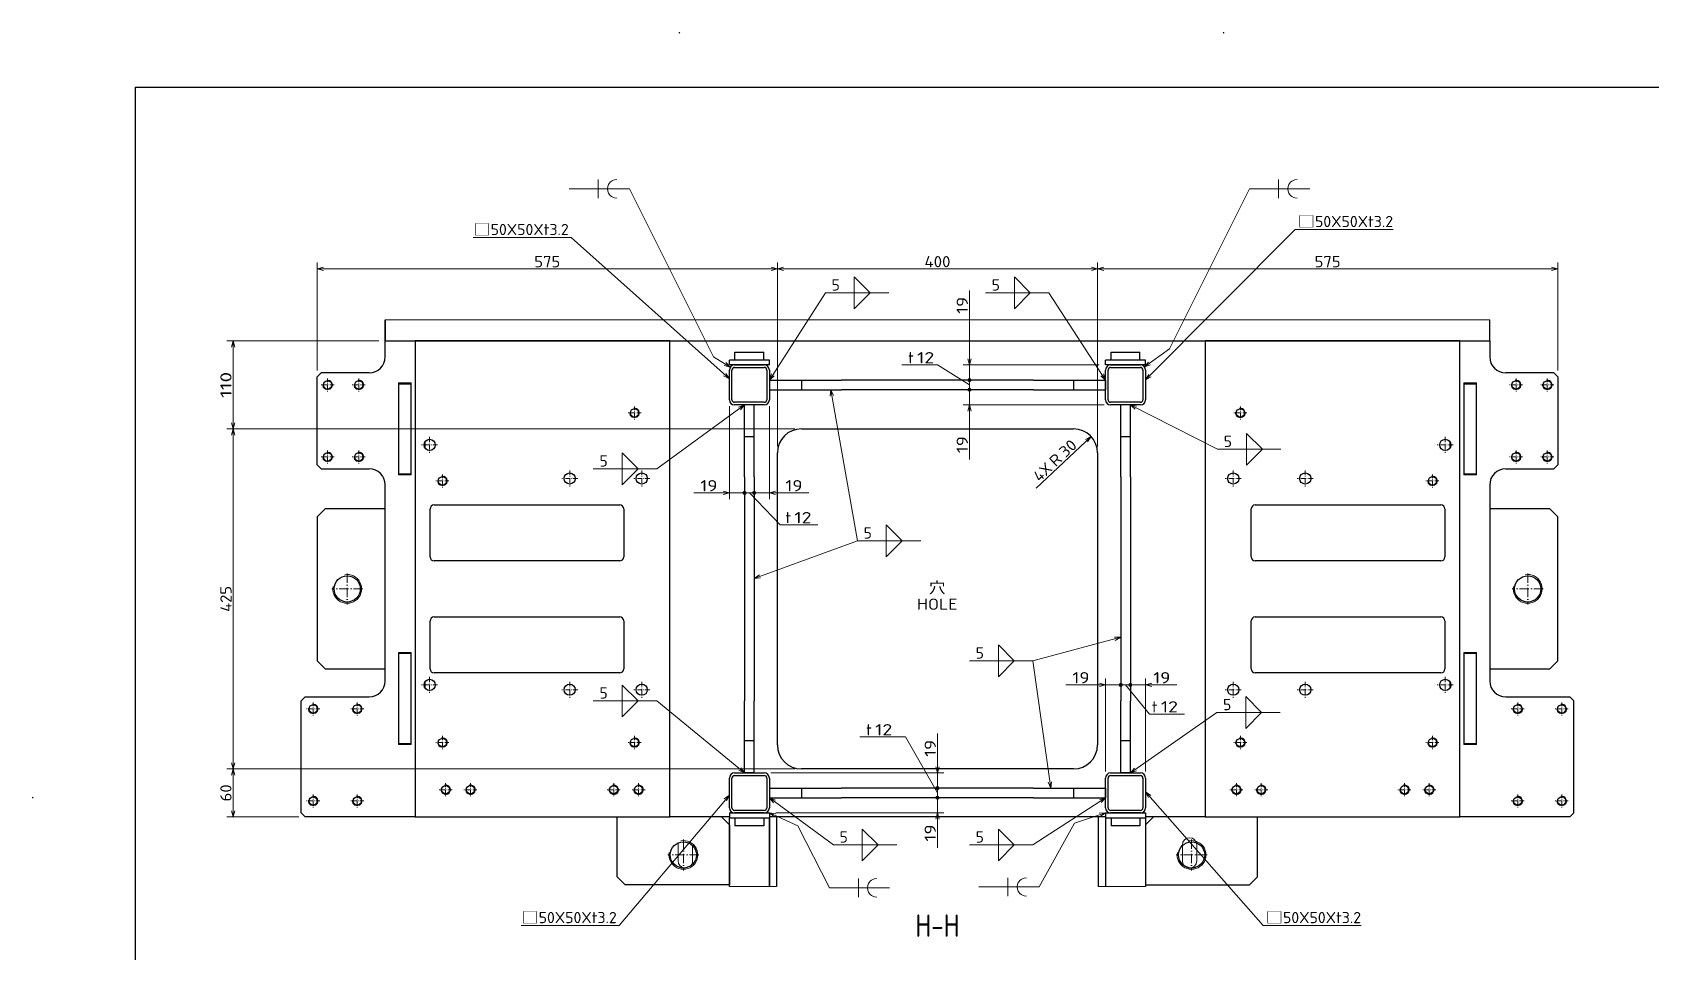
# Model space of a CAD drawing. Extents: x 0 to 1248, y -10 to 833.
# Drawn here: x 8 to 514, y 545 to 833 of the extents above; entities that cross this region are included whole.
import ezdxf
from ezdxf.enums import TextEntityAlignment as Align

# ---------------------------------------------------------------- set-up
doc = ezdxf.new("R2010")
doc.units = 0
doc.linetypes.add('DASHDOT', pattern=[18.5, 12, -3, 0.5, -3])
doc.layers.get('0').update_dxf_attribs({"lineweight": 13})
doc.styles.get("Standard").update_dxf_attribs({"font": 'isocp.shx'})
doc.dimstyles.get("Standard").update_dxf_attribs({"dimtxt": 2.5, "dimasz": 2.5, "dimexe": 1.25, "dimexo": 0.625, "dimtad": 1, "dimcen": 2.5, "dimadec": 0, "dimazin": 0, "dimtfac": 1, "dimtmove": 0, "dimatfit": 0, "dimfxl": 1, "dimarcsym": 0})

# ---------------------------------------------------------------- blocks, each defined once
blk = doc.blocks.new('*D248')
at = {"color": 7, "lineweight": 13}
blk.add_line((338.569218, 706.84314), (321.391071, 690.68531), dxfattribs=at)
blk.add_lwpolyline([(337.516697, 705.14249), (338.569218, 706.84314), (336.807384, 705.896595)], dxfattribs=at)
for s, rotation, width, p, p2 in [('30', 43.246862, 0.868248, (330.603168, 700.036674), (334.503208, 703.705063)), ('4X', 43.246912, 0.953547, (322.505314, 692.419796), (326.788502, 696.448582)), ('R', 43.246918, 1.078997, (327.516914, 697.133728), (329.874763, 699.351532))]:
    blk.add_text(s, height=3.5, rotation=rotation, dxfattribs=dict(at, width=width)).set_placement(p, p2, align=Align.FIT)
blk = doc.blocks.new('*D249')
at = {"color": 7, "lineweight": 13}
for p, q in [((290.606155, 578.27747), (290.606155, 593.454563)), ((240.106155, 589.204563), (292.606155, 589.204563))]:
    blk.add_line(p, q, dxfattribs=at)
at = {"color": 7, "lineweight": 13, "const_width": 0.5}
for points in [[(290.856155, 593.954563, 1), (290.356155, 593.954563)], [(290.356155, 593.954563, 1), (290.856155, 593.954563)]]:
    blk.add_lwpolyline(points, format="xyb", dxfattribs=at)
at = {"color": 7, "lineweight": 13}
blk.add_lwpolyline([(291.123793, 587.272709), (290.606155, 589.204563), (290.088517, 587.272709)], dxfattribs=at)
blk.add_circle((290.606155, 593.954563), 0.5, dxfattribs=at)
at = {"color": 7, "lineweight": 13, "width": 0.892365}
blk.add_text('19', height=3.5, rotation=90.000003, dxfattribs=at).set_placement((290.106156, 580.27747), (290.106155, 585.631657), align=Align.FIT)
blk = doc.blocks.new('*D250')
at = {"color": 7, "lineweight": 13}
for p, q in [((280.606155, 612.954563), (266.314304, 612.954563)), ((290.606155, 595.454563), (280.606155, 612.954563)), ((290.606155, 594.454563), (290.606155, 596.454563))]:
    blk.add_line(p, q, dxfattribs=at)
at = {"color": 7, "lineweight": 13, "const_width": 0.5}
for points in [[(290.856155, 596.954563, 1), (290.356155, 596.954563)], [(290.356155, 596.954563, 1), (290.856155, 596.954563)], [(290.856155, 593.954563, 1), (290.356155, 593.954563)], [(290.356155, 593.954563, 1), (290.856155, 593.954563)]]:
    blk.add_lwpolyline(points, format="xyb", dxfattribs=at)
at = {"color": 7, "lineweight": 13}
for centre in [(290.606155, 596.954563), (290.606155, 593.954563)]:
    blk.add_circle(centre, 0.5, dxfattribs=at)
for s, width, p, p2 in [('t', 1.092485, (268.314304, 613.454563), (270.135113, 613.454563)), ('12', 0.868247, (271.135113, 613.454563), (276.489304, 613.454563))]:
    blk.add_text(s, height=3.5, dxfattribs=dict(at, width=width)).set_placement(p, p2, align=Align.FIT)
blk = doc.blocks.new('*D251')
at = {"color": 7, "lineweight": 13}
for p, q in [((290.606155, 597.454563), (290.606155, 614.058754)), ((238.506157, 601.704563), (292.606155, 601.704563))]:
    blk.add_line(p, q, dxfattribs=at)
blk.add_lwpolyline([(290.088517, 603.636414), (290.606155, 601.704563), (291.123793, 603.636414)], dxfattribs=at)
at = {"color": 7, "lineweight": 13, "const_width": 0.5}
for points in [[(290.856155, 596.954563, 1), (290.356155, 596.954563)], [(290.356155, 596.954563, 1), (290.856155, 596.954563)]]:
    blk.add_lwpolyline(points, format="xyb", dxfattribs=at)
at = {"color": 7, "lineweight": 13}
blk.add_circle((290.606155, 596.954563), 0.5, dxfattribs=at)
at = {"color": 7, "lineweight": 13, "width": 0.892365}
blk.add_text('19', height=3.5, rotation=90.000003, dxfattribs=at).set_placement((290.106156, 606.704563), (290.106155, 612.05875), align=Align.FIT)
blk = doc.blocks.new('*D252')
at = {"color": 7, "lineweight": 13}
for p, q in [((351.356155, 629.204563), (365.372993, 629.204563)), ((355.606155, 602.104565), (355.606155, 631.204563))]:
    blk.add_line(p, q, dxfattribs=at)
at = {"color": 7, "lineweight": 13, "const_width": 0.5}
for points in [[(351.106155, 629.204563, 1), (350.606155, 629.204563)], [(350.606155, 629.204563, 1), (351.106155, 629.204563)]]:
    blk.add_lwpolyline(points, format="xyb", dxfattribs=at)
at = {"color": 7, "lineweight": 13}
blk.add_lwpolyline([(357.53801, 629.7222), (355.606155, 629.204563), (357.53801, 628.686926)], dxfattribs=at)
blk.add_circle((350.856155, 629.204563), 0.5, dxfattribs=at)
at = {"color": 7, "lineweight": 13, "width": 0.892365}
blk.add_text('19', height=3.5, dxfattribs=at).set_placement((358.018799, 629.704563), (363.372986, 629.704563), align=Align.FIT)
blk = doc.blocks.new('*D253')
at = {"color": 7, "lineweight": 13}
for p, q in [((348.356155, 629.204563), (350.356155, 629.204563)), ((349.356155, 629.204563), (356.881653, 620.093082)), ((356.881653, 620.093082), (367.735474, 620.093082))]:
    blk.add_line(p, q, dxfattribs=at)
at = {"color": 7, "lineweight": 13, "const_width": 0.5}
for points in [[(348.106155, 629.204563, 1), (347.606155, 629.204563)], [(347.606155, 629.204563, 1), (348.106155, 629.204563)], [(351.106155, 629.204563, 1), (350.606155, 629.204563)], [(350.606155, 629.204563, 1), (351.106155, 629.204563)]]:
    blk.add_lwpolyline(points, format="xyb", dxfattribs=at)
at = {"color": 7, "lineweight": 13}
for centre in [(347.856155, 629.204563), (350.856155, 629.204563)]:
    blk.add_circle(centre, 0.5, dxfattribs=at)
for s, width, p, p2 in [('t', 1.09249, (357.560471, 620.593082), (359.381287, 620.593082)), ('12', 0.868247, (360.381287, 620.593082), (365.735474, 620.593082))]:
    blk.add_text(s, height=3.5, dxfattribs=dict(at, width=width)).set_placement(p, p2, align=Align.FIT)
blk = doc.blocks.new('*D254')
at = {"color": 7, "lineweight": 13}
for p, q in [((330.751965, 629.204563), (347.356155, 629.204563)), ((343.106155, 602.104565), (343.106155, 631.204563))]:
    blk.add_line(p, q, dxfattribs=at)
blk.add_lwpolyline([(341.174305, 628.686926), (343.106155, 629.204563), (341.174305, 629.7222)], dxfattribs=at)
at = {"color": 7, "lineweight": 13, "const_width": 0.5}
for points in [[(348.106155, 629.204563, 1), (347.606155, 629.204563)], [(347.606155, 629.204563, 1), (348.106155, 629.204563)]]:
    blk.add_lwpolyline(points, format="xyb", dxfattribs=at)
at = {"color": 7, "lineweight": 13}
blk.add_circle((347.856155, 629.204563), 0.5, dxfattribs=at)
at = {"color": 7, "lineweight": 13, "width": 0.892365}
blk.add_text('19', height=3.5, dxfattribs=at).set_placement((332.751968, 629.704563), (338.106155, 629.704563), align=Align.FIT)
blk = doc.blocks.new('*D255')
at = {"color": 7, "lineweight": 13}
for p, q in [((300.606155, 724.954563), (300.606155, 752.490482)), ((341.106155, 729.204563), (298.606155, 729.204563)), ((318.606155, 724.454563), (298.606155, 724.454563))]:
    blk.add_line(p, q, dxfattribs=at)
blk.add_lwpolyline([(300.088517, 731.136417), (300.606155, 729.204563), (301.123794, 731.136417)], dxfattribs=at)
at = {"color": 7, "lineweight": 13, "const_width": 0.5}
for points in [[(300.856155, 724.454563, 1), (300.356155, 724.454563)], [(300.356155, 724.454563, 1), (300.856155, 724.454563)]]:
    blk.add_lwpolyline(points, format="xyb", dxfattribs=at)
at = {"color": 7, "lineweight": 13}
blk.add_circle((300.606155, 724.454563), 0.5, dxfattribs=at)
at = {"color": 7, "lineweight": 13, "width": 0.892365}
blk.add_text('19', height=3.5, rotation=90, dxfattribs=at).set_placement((300.106155, 745.136295), (300.106155, 750.490482), align=Align.FIT)
blk = doc.blocks.new('*D256')
at = {"color": 7, "lineweight": 13}
for p, q in [((290.606155, 729.204563), (279.431155, 729.204563)), ((300.606155, 722.954563), (290.606155, 729.204563)), ((318.606155, 724.454563), (298.606155, 724.454563)), ((300.606155, 721.954563), (300.606155, 723.954563))]:
    blk.add_line(p, q, dxfattribs=at)
at = {"color": 7, "lineweight": 13, "const_width": 0.5}
for points in [[(300.856155, 724.454563, 1), (300.356155, 724.454563)], [(300.356155, 724.454563, 1), (300.856155, 724.454563)], [(300.856155, 721.454563, 1), (300.356155, 721.454563)], [(300.356155, 721.454563, 1), (300.856155, 721.454563)]]:
    blk.add_lwpolyline(points, format="xyb", dxfattribs=at)
at = {"color": 7, "lineweight": 13}
for centre in [(300.606155, 724.454563), (300.606155, 721.454563)]:
    blk.add_circle(centre, 0.5, dxfattribs=at)
for s, width, p, p2 in [('t', 1.092485, (281.431155, 729.704563), (283.251964, 729.704563)), ('12', 0.868247, (284.251965, 729.704563), (289.606155, 729.704563))]:
    blk.add_text(s, height=3.5, dxfattribs=dict(at, width=width)).set_placement(p, p2, align=Align.FIT)
blk = doc.blocks.new('*D257')
at = {"color": 7, "lineweight": 13}
for p, q in [((300.606155, 699.600983), (300.606155, 720.954563)), ((342.706154, 716.704563), (298.606155, 716.704563))]:
    blk.add_line(p, q, dxfattribs=at)
at = {"color": 7, "lineweight": 13, "const_width": 0.5}
for points in [[(300.856155, 721.454563, 1), (300.356155, 721.454563)], [(300.356155, 721.454563, 1), (300.856155, 721.454563)]]:
    blk.add_lwpolyline(points, format="xyb", dxfattribs=at)
at = {"color": 7, "lineweight": 13}
blk.add_lwpolyline([(301.123794, 714.772713), (300.606155, 716.704563), (300.088517, 714.772713)], dxfattribs=at)
blk.add_circle((300.606155, 721.454563), 0.5, dxfattribs=at)
at = {"color": 7, "lineweight": 13, "width": 0.892365}
blk.add_text('19', height=3.5, rotation=90, dxfattribs=at).set_placement((300.106155, 701.600986), (300.106155, 706.955173), align=Align.FIT)
blk = doc.blocks.new('*D258')
at = {"color": 7, "lineweight": 13}
for p, q in [((225.606155, 716.304562), (225.606155, 687.204563)), ((214.533981, 689.204563), (229.856155, 689.204563))]:
    blk.add_line(p, q, dxfattribs=at)
blk.add_lwpolyline([(223.674301, 688.686926), (225.606155, 689.204563), (223.674301, 689.7222)], dxfattribs=at)
at = {"color": 7, "lineweight": 13, "const_width": 0.5}
for points in [[(230.606155, 689.204563, 1), (230.106155, 689.204563)], [(230.106155, 689.204563, 1), (230.606155, 689.204563)]]:
    blk.add_lwpolyline(points, format="xyb", dxfattribs=at)
at = {"color": 7, "lineweight": 13}
blk.add_circle((230.356155, 689.204563), 0.5, dxfattribs=at)
at = {"color": 7, "lineweight": 13, "width": 0.892365}
blk.add_text('19', height=3.5, dxfattribs=at).set_placement((216.533981, 689.704563), (221.888168, 689.704563), align=Align.FIT)
blk = doc.blocks.new('*D259')
at = {"color": 7, "lineweight": 13}
for p, q in [((230.856155, 689.204563), (232.856155, 689.204563)), ((231.856155, 689.204563), (241.430405, 679.229067)), ((241.430405, 679.229067), (253.267475, 679.229067))]:
    blk.add_line(p, q, dxfattribs=at)
at = {"color": 7, "lineweight": 13, "const_width": 0.5}
for points in [[(230.606155, 689.204563, 1), (230.106155, 689.204563)], [(230.106155, 689.204563, 1), (230.606155, 689.204563)], [(233.606155, 689.204563, 1), (233.106155, 689.204563)], [(233.106155, 689.204563, 1), (233.606155, 689.204563)]]:
    blk.add_lwpolyline(points, format="xyb", dxfattribs=at)
at = {"color": 7, "lineweight": 13}
for centre in [(230.356155, 689.204563), (233.356155, 689.204563)]:
    blk.add_circle(centre, 0.5, dxfattribs=at)
for s, width, p, p2 in [('t', 1.092485, (243.092476, 679.729067), (244.913284, 679.729067)), ('12', 0.868248, (245.913284, 679.729067), (251.267479, 679.729067))]:
    blk.add_text(s, height=3.5, dxfattribs=dict(at, width=width)).set_placement(p, p2, align=Align.FIT)
blk = doc.blocks.new('*D260')
at = {"color": 7, "lineweight": 13}
for p, q in [((238.106155, 716.304562), (238.106155, 687.204563)), ((233.856155, 689.204563), (250.460346, 689.204563))]:
    blk.add_line(p, q, dxfattribs=at)
at = {"color": 7, "lineweight": 13, "const_width": 0.5}
for points in [[(233.606155, 689.204563, 1), (233.106155, 689.204563)], [(233.106155, 689.204563, 1), (233.606155, 689.204563)]]:
    blk.add_lwpolyline(points, format="xyb", dxfattribs=at)
at = {"color": 7, "lineweight": 13}
blk.add_lwpolyline([(240.038006, 689.7222), (238.106155, 689.204563), (240.038006, 688.686926)], dxfattribs=at)
blk.add_circle((233.356155, 689.204563), 0.5, dxfattribs=at)
at = {"color": 7, "lineweight": 13, "width": 0.892365}
blk.add_text('19', height=3.5, dxfattribs=at).set_placement((243.106155, 689.704563), (248.460342, 689.704563), align=Align.FIT)
blk = doc.blocks.new('*D261')
at = {"color": 7, "lineweight": 13}
for p, q in [((96.856155, 727.454563), (96.856155, 761.204563)), ((96.856155, 759.204563), (240.606155, 759.204563)), ((240.606155, 703.704563), (240.606155, 761.204563))]:
    blk.add_line(p, q, dxfattribs=at)
for points in [[(98.78801, 759.722202), (96.856155, 759.204563), (98.78801, 758.686924)], [(238.674305, 758.686924), (240.606155, 759.204563), (238.674305, 759.722202)]]:
    blk.add_lwpolyline(points, dxfattribs=at)
at = {"color": 7, "lineweight": 13, "width": 0.854609}
blk.add_text('575', height=3.5, dxfattribs=at).set_placement((164.671761, 759.704563), (172.79055, 759.704563), align=Align.FIT)
blk = doc.blocks.new('*D262')
at = {"color": 7, "lineweight": 13}
for p, q in [((240.606155, 703.704563), (240.606155, 761.204563)), ((240.606155, 759.204563), (340.606155, 759.204563)), ((340.606155, 703.704563), (340.606155, 761.204563))]:
    blk.add_line(p, q, dxfattribs=at)
for points in [[(242.538006, 759.722202), (240.606155, 759.204563), (242.538006, 758.686924)], [(338.674305, 758.686924), (340.606155, 759.204563), (338.674305, 759.722202)]]:
    blk.add_lwpolyline(points, dxfattribs=at)
at = {"color": 7, "lineweight": 13, "width": 0.854609}
blk.add_text('400', height=3.5, dxfattribs=at).set_placement((286.546762, 759.704563), (294.665548, 759.704563), align=Align.FIT)
blk = doc.blocks.new('*D263')
at = {"color": 7, "lineweight": 13}
for p, q in [((340.606155, 703.704563), (340.606155, 761.204563)), ((340.606155, 759.204563), (484.356155, 759.204563)), ((484.356155, 727.454563), (484.356155, 761.204563))]:
    blk.add_line(p, q, dxfattribs=at)
for points in [[(342.538006, 759.722202), (340.606155, 759.204563), (342.538006, 758.686924)], [(482.424301, 758.686924), (484.356155, 759.204563), (482.424301, 759.722202)]]:
    blk.add_lwpolyline(points, dxfattribs=at)
at = {"color": 7, "lineweight": 13, "width": 0.854609}
blk.add_text('575', height=3.5, dxfattribs=at).set_placement((408.421761, 759.704563), (416.54055, 759.704563), align=Align.FIT)
blk = doc.blocks.new('*D264')
at = {"color": 7, "lineweight": 13}
for p, q in [((116.106155, 736.704563), (68.606155, 736.704563)), ((70.606155, 709.204563), (70.606155, 736.704563)), ((246.106155, 709.204563), (68.606155, 709.204563))]:
    blk.add_line(p, q, dxfattribs=at)
for points in [[(71.123795, 734.772709), (70.606155, 736.704563), (70.088516, 734.772709)], [(70.088516, 711.136414), (70.606155, 709.204563), (71.123795, 711.136414)]]:
    blk.add_lwpolyline(points, dxfattribs=at)
at = {"color": 7, "lineweight": 13, "width": 0.854609}
blk.add_text('110', height=3.5, rotation=90, dxfattribs=at).set_placement((70.106155, 718.895168), (70.106155, 727.013958), align=Align.FIT)
blk = doc.blocks.new('*D265')
at = {"color": 7, "lineweight": 13}
for p, q in [((246.106155, 709.204563), (68.606155, 709.204563)), ((70.606155, 602.954563), (70.606155, 709.204563)), ((246.106155, 602.954563), (68.606155, 602.954563))]:
    blk.add_line(p, q, dxfattribs=at)
for points in [[(71.123795, 707.272713), (70.606155, 709.204563), (70.088516, 707.272713)], [(70.088516, 604.886414), (70.606155, 602.954563), (71.123795, 604.886414)]]:
    blk.add_lwpolyline(points, dxfattribs=at)
at = {"color": 7, "lineweight": 13, "width": 0.854609}
blk.add_text('425', height=3.5, rotation=90, dxfattribs=at).set_placement((70.106155, 652.02017), (70.106155, 660.138956), align=Align.FIT)
blk = doc.blocks.new('*D266')
at = {"color": 7, "lineweight": 13}
for p, q in [((246.106155, 602.954563), (68.606155, 602.954563)), ((70.606155, 587.954563), (70.606155, 602.954563)), ((91.106155, 587.954563), (68.606155, 587.954563))]:
    blk.add_line(p, q, dxfattribs=at)
for points in [[(71.123795, 601.022713), (70.606155, 602.954563), (70.088516, 601.022713)], [(70.088516, 589.886417), (70.606155, 587.954563), (71.123795, 589.886417)]]:
    blk.add_lwpolyline(points, dxfattribs=at)
at = {"color": 7, "lineweight": 13, "width": 0.868247}
blk.add_text('60', height=3.5, rotation=90, dxfattribs=at).set_placement((70.106155, 592.77747), (70.106155, 598.131657), align=Align.FIT)

msp = doc.modelspace()

# ---------------------------------------------------------------- linework, layer by layer
at = {"color": 7, "lineweight": 25}
for p, q in [((40, 816), (1164, 816)), ((40, 816), (40, 25)), ((118.1062, 743.3012), (118.1062, 736.7046)), ((118.1062, 736.7046), (118.1062, 743.3012)), ((463.1062, 736.7046), (463.1062, 743.3012)), ((118.1062, 736.7046), (127.4812, 736.7046)), ((118.1062, 731.7046), (118.1062, 736.7046)), ((118.1062, 736.7046), (463.1062, 736.7046)), ((118.1062, 731.6993), (118.1062, 736.7046)), ((206.9812, 736.7046), (127.4812, 736.7046)), ((127.4812, 736.7046), (127.4812, 587.9546)), ((206.9812, 587.9546), (206.9812, 736.7046)), ((206.9812, 736.7046), (374.2312, 736.7046)), ((453.7312, 736.7046), (374.2312, 736.7046)), ((374.2312, 736.7046), (374.2312, 587.9546)), ((453.7312, 736.7046), (463.1062, 736.7046)), ((453.7312, 587.9546), (453.7312, 736.7046)), ((463.1062, 736.7046), (463.1062, 731.7046)), ((225.6062, 729.2046), (225.6062, 730.7046)), ((238.1062, 730.7046), (225.6062, 730.7046)), ((238.1062, 729.2046), (225.6062, 729.2046)), ((227.2062, 729.2046), (236.5062, 729.2046)), ((227.3562, 733.2046), (236.3562, 733.2046)), ((227.3562, 730.7046), (227.3562, 733.2046)), ((236.3562, 730.7046), (236.3562, 733.2046)), ((238.1062, 729.2046), (238.1062, 730.7046)), ((343.1062, 729.2046), (343.1062, 730.7046)), ((355.6062, 730.7046), (343.1062, 730.7046)), ((355.6062, 729.2046), (343.1062, 729.2046)), ((344.7062, 729.2046), (354.0062, 729.2046)), ((344.8562, 733.2046), (353.8562, 733.2046)), ((344.8562, 730.7046), (344.8562, 733.2046)), ((353.8562, 730.7046), (353.8562, 733.2046)), ((355.6062, 729.2046), (355.6062, 730.7046)), ((98.1062, 726.7046), (96.8562, 725.4546)), ((96.8562, 697.9546), (96.8562, 725.4546)), ((113.1062, 726.7046), (98.1062, 726.7046)), ((225.6062, 718.3046), (225.6062, 727.6046)), ((226.4062, 718.3046), (226.4062, 727.6046)), ((227.2062, 728.4046), (236.5062, 728.4046)), ((237.3062, 727.6046), (237.3062, 718.3046)), ((238.1062, 727.6046), (238.1062, 718.3046)), ((238.1062, 724.4546), (248.1062, 724.4546)), ((238.1062, 724.4546), (238.1062, 721.4546)), ((248.1062, 724.4546), (260.6062, 724.4546)), ((248.1062, 724.4546), (248.1062, 721.4546)), ((320.6062, 724.4546), (260.6062, 724.4546)), ((320.6062, 724.4546), (333.1062, 724.4546)), ((333.1062, 724.4546), (333.1062, 721.4546)), ((333.1062, 724.4546), (343.1062, 724.4546)), ((343.1062, 718.3046), (343.1062, 727.6046)), ((343.1062, 724.4546), (343.1062, 721.4546)), ((343.9062, 718.3046), (343.9062, 727.6046)), ((344.7062, 728.4046), (354.0062, 728.4046)), ((354.8062, 727.6046), (354.8062, 718.3046)), ((355.6062, 727.6046), (355.6062, 718.3046)), ((483.1062, 726.7046), (468.1062, 726.7046)), ((483.1062, 726.7046), (484.3562, 725.4546)), ((484.3562, 725.4546), (484.3562, 697.9546)), ((122.2312, 723.5796), (126.2312, 723.5796)), ((122.2312, 723.5796), (122.2312, 723.3296)), ((122.2312, 723.3296), (122.2312, 695.0796)), ((122.2312, 723.3296), (126.2312, 723.3296)), ((126.2312, 723.3296), (126.2312, 723.5796)), ((126.2312, 695.0796), (126.2312, 723.3296)), ((238.1062, 721.4546), (248.1062, 721.4546)), ((248.1062, 721.4546), (260.6062, 721.4546)), ((320.6062, 721.4546), (260.6062, 721.4546)), ((320.6062, 721.4546), (333.1062, 721.4546)), ((333.1062, 721.4546), (343.1062, 721.4546)), ((454.9812, 723.5796), (458.9812, 723.5796)), ((454.9812, 723.5796), (454.9812, 723.3296)), ((454.9812, 723.3296), (454.9812, 695.0796)), ((454.9812, 723.3296), (458.9812, 723.3296)), ((458.9812, 723.3296), (458.9812, 723.5796)), ((458.9812, 695.0796), (458.9812, 723.3296)), ((236.5062, 717.5046), (227.2062, 717.5046)), ((236.5062, 716.7046), (227.2062, 716.7046)), ((230.3562, 706.7046), (230.3562, 716.7046)), ((233.3562, 716.7046), (230.3562, 716.7046)), ((233.3562, 706.7046), (233.3562, 716.7046)), ((354.0062, 717.5046), (344.7062, 717.5046)), ((354.0062, 716.7046), (344.7062, 716.7046)), ((347.8562, 706.7046), (347.8562, 716.7046)), ((350.8562, 716.7046), (347.8562, 716.7046)), ((350.8562, 706.7046), (350.8562, 716.7046)), ((248.1062, 709.2046), (333.1062, 709.2046)), ((130.6062, 703.1223), (130.6062, 705.2871)), ((230.3562, 694.2046), (230.3562, 706.7046)), ((233.3562, 706.7046), (230.3562, 706.7046)), ((233.3562, 694.2046), (233.3562, 706.7046)), ((347.8562, 694.2046), (347.8562, 706.7046)), ((350.8562, 706.7046), (347.8562, 706.7046)), ((350.8562, 694.2046), (350.8562, 706.7046)), ((450.6062, 705.2868), (450.6062, 703.122)), ((240.6062, 610.4546), (240.6062, 701.7046)), ((340.6062, 701.7046), (340.6062, 610.4546)), ((98.1062, 696.7046), (96.8562, 697.9546)), ((98.1062, 696.7046), (113.1062, 696.7046)), ((126.2312, 695.0796), (122.2312, 695.0796)), ((122.2312, 695.0796), (122.2312, 694.8296)), ((126.2312, 694.8296), (122.2312, 694.8296)), ((126.2312, 694.8296), (126.2312, 695.0796)), ((230.3562, 694.2046), (230.3562, 624.2046)), ((233.3562, 694.2046), (233.3562, 624.2046)), ((347.8562, 694.2046), (347.8562, 624.2046)), ((350.8562, 694.2046), (350.8562, 624.2046)), ((458.9812, 695.0796), (454.9812, 695.0796)), ((454.9812, 695.0796), (454.9812, 694.8296)), ((458.9812, 694.8296), (454.9812, 694.8296)), ((458.9812, 694.8296), (458.9812, 695.0796)), ((468.1062, 696.7046), (483.1062, 696.7046)), ((484.3562, 697.9546), (483.1062, 696.7046)), ((118.1062, 630.4493), (118.1062, 691.7099)), ((118.1062, 630.4546), (118.1062, 691.7046)), ((463.1062, 691.7046), (463.1062, 630.4546)), ((96.8562, 681.7046), (99.3562, 684.2046)), ((118.1062, 684.2046), (99.3562, 684.2046)), ((132.1062, 669.2046), (132.1062, 684.2046)), ((133.3562, 685.4546), (191.3562, 685.4546)), ((192.6062, 684.2046), (192.6062, 669.2046)), ((388.6062, 669.2046), (388.6062, 684.2046)), ((389.8562, 685.4546), (447.8562, 685.4546)), ((449.1062, 684.2046), (449.1062, 669.2046)), ((481.8562, 684.2046), (463.1062, 684.2046)), ((481.8562, 684.2046), (484.3562, 681.7046)), ((96.8562, 681.7046), (96.8562, 677.7046)), ((96.8562, 681.7046), (96.8562, 636.7046)), ((484.3562, 636.7046), (484.3562, 681.7046)), ((191.3562, 667.9546), (133.3562, 667.9546)), ((447.8562, 667.9546), (389.8562, 667.9546)), ((132.1062, 634.2046), (132.1062, 649.2046)), ((133.3562, 650.4546), (191.3562, 650.4546)), ((192.6062, 649.2046), (192.6062, 634.2046)), ((388.6062, 634.2046), (388.6062, 649.2046)), ((389.8562, 650.4546), (447.8562, 650.4546)), ((449.1062, 649.2046), (449.1062, 634.2046)), ((96.8562, 640.7046), (96.8562, 636.7046)), ((122.2312, 639.3296), (126.2312, 639.3296)), ((122.2312, 639.3296), (122.2312, 639.0796)), ((122.2312, 639.0796), (126.2312, 639.0796)), ((122.2312, 639.0796), (122.2312, 610.8296)), ((126.2312, 639.0796), (126.2312, 639.3296)), ((126.2312, 610.8296), (126.2312, 639.0796)), ((454.9812, 639.3296), (458.9812, 639.3296)), ((454.9812, 639.3296), (454.9812, 639.0796)), ((454.9812, 639.0796), (458.9812, 639.0796)), ((454.9812, 639.0796), (454.9812, 610.8296)), ((458.9812, 639.0796), (458.9812, 639.3296)), ((458.9812, 610.8296), (458.9812, 639.0796)), ((99.3562, 634.2046), (96.8562, 636.7046)), ((99.3562, 634.2046), (118.1062, 634.2046)), ((191.3562, 632.9546), (133.3562, 632.9546)), ((447.8562, 632.9546), (389.8562, 632.9546)), ((463.1062, 634.2046), (481.8562, 634.2046)), ((484.3562, 636.7046), (481.8562, 634.2046)), ((130.6062, 628.1223), (130.6062, 630.2871)), ((450.6062, 630.2868), (450.6062, 628.122)), ((91.8562, 624.2046), (93.1062, 625.4546)), ((91.8562, 589.2046), (91.8562, 624.2046)), ((93.1062, 625.4546), (113.1062, 625.4546)), ((230.3562, 611.7046), (230.3562, 624.2046)), ((233.3562, 611.7046), (233.3562, 624.2046)), ((347.8562, 611.7046), (347.8562, 624.2046)), ((350.8562, 611.7046), (350.8562, 624.2046)), ((468.1062, 625.4546), (488.1062, 625.4546)), ((489.3562, 624.2046), (488.1062, 625.4546)), ((489.3562, 589.2046), (489.3562, 624.2046)), ((122.2312, 610.8296), (122.2312, 610.5796)), ((126.2312, 610.8296), (122.2312, 610.8296)), ((126.2312, 610.5796), (122.2312, 610.5796)), ((126.2312, 610.5796), (126.2312, 610.8296)), ((230.3562, 601.7046), (230.3562, 611.7046)), ((233.3562, 611.7046), (230.3562, 611.7046)), ((233.3562, 601.7046), (233.3562, 611.7046)), ((347.8562, 601.7046), (347.8562, 611.7046)), ((350.8562, 611.7046), (347.8562, 611.7046)), ((350.8562, 601.7046), (350.8562, 611.7046)), ((454.9812, 610.8296), (454.9812, 610.5796)), ((458.9812, 610.8296), (454.9812, 610.8296)), ((458.9812, 610.5796), (454.9812, 610.5796)), ((458.9812, 610.5796), (458.9812, 610.8296)), ((333.1062, 602.9546), (248.1062, 602.9546)), ((225.6062, 590.8046), (225.6062, 600.1046)), ((226.4062, 590.8046), (226.4062, 600.1046)), ((227.2062, 601.7046), (236.5062, 601.7046)), ((227.2062, 600.9046), (236.5062, 600.9046)), ((233.3562, 601.7046), (230.3562, 601.7046)), ((237.3062, 600.1046), (237.3062, 590.8046)), ((238.1062, 600.1046), (238.1062, 590.8046)), ((343.1062, 590.8046), (343.1062, 600.1046)), ((343.9062, 590.8046), (343.9062, 600.1046)), ((344.7062, 601.7046), (354.0062, 601.7046)), ((344.7062, 600.9046), (354.0062, 600.9046)), ((350.8562, 601.7046), (347.8562, 601.7046)), ((354.8062, 600.1046), (354.8062, 590.8046)), ((355.6062, 600.1046), (355.6062, 590.8046)), ((238.1062, 596.9546), (238.1062, 593.9546)), ((238.1062, 596.9546), (248.1062, 596.9546)), ((238.1062, 593.9546), (248.1062, 593.9546)), ((248.1062, 596.9546), (248.1062, 593.9546)), ((248.1062, 596.9546), (260.6062, 596.9546)), ((248.1062, 593.9546), (260.6062, 593.9546)), ((320.6062, 596.9546), (260.6062, 596.9546)), ((320.6062, 593.9546), (260.6062, 593.9546)), ((320.6062, 596.9546), (333.1062, 596.9546)), ((320.6062, 593.9546), (333.1062, 593.9546)), ((333.1062, 596.9546), (343.1062, 596.9546)), ((333.1062, 596.9546), (333.1062, 593.9546)), ((333.1062, 593.9546), (343.1062, 593.9546)), ((343.1062, 596.9546), (343.1062, 593.9546)), ((93.1062, 587.9546), (91.8562, 589.2046)), ((118.1062, 587.9546), (93.1062, 587.9546)), ((127.4812, 587.9546), (118.1062, 587.9546)), ((127.4812, 587.9546), (206.9812, 587.9546)), ((190.6062, 569.2046), (190.6062, 587.9546)), ((225.6062, 587.9546), (206.9812, 587.9546)), ((223.1062, 587.9546), (225.6062, 585.4546)), ((225.6062, 589.2046), (225.6062, 587.7046)), ((225.6062, 589.2046), (238.1062, 589.2046)), ((225.6062, 587.7046), (238.1062, 587.7046)), ((225.6062, 566.1747), (225.6062, 587.7045)), ((236.5062, 590.0046), (227.2062, 590.0046)), ((236.5062, 589.2046), (227.2062, 589.2046)), ((227.3562, 587.7045), (227.3562, 585.2046)), ((236.3562, 587.7045), (236.3562, 585.2046)), ((238.1062, 589.2046), (238.1062, 587.7046)), ((343.1062, 587.9546), (238.1062, 587.9546)), ((238.1062, 566.1747), (238.1062, 587.7045)), ((238.1062, 587.7045), (238.1062, 566.1747)), ((240.3562, 587.9546), (240.3562, 566.1747)), ((340.8562, 587.9546), (340.8562, 566.1747)), ((343.1062, 589.2046), (343.1062, 587.7046)), ((343.1062, 589.2046), (355.6062, 589.2046)), ((343.1062, 587.7046), (355.6062, 587.7046)), ((343.1062, 587.7045), (343.1062, 566.1747)), ((343.1062, 587.7045), (343.1062, 566.1747)), ((354.0062, 590.0046), (344.7062, 590.0046)), ((354.0062, 589.2046), (344.7062, 589.2046)), ((344.8562, 587.7045), (344.8562, 585.2046)), ((353.8562, 587.7045), (353.8562, 585.2046)), ((355.6062, 589.2046), (355.6062, 587.7046)), ((374.2312, 587.9546), (355.6062, 587.9546)), ((358.1062, 587.9546), (355.6062, 585.4546)), ((355.6062, 587.7045), (355.6062, 566.1747)), ((374.2312, 587.9546), (453.7312, 587.9546)), ((390.6062, 569.2046), (390.6062, 587.9546)), ((463.1062, 587.9546), (453.7312, 587.9546)), ((488.1062, 587.9546), (463.1062, 587.9546)), ((489.3562, 589.2046), (488.1062, 587.9546)), ((225.6062, 585.4546), (225.6062, 566.7046)), ((236.3562, 585.2046), (227.3562, 585.2046)), ((353.8562, 585.2046), (344.8562, 585.2046)), ((190.6062, 569.2046), (193.1062, 566.7046)), ((390.6062, 569.2046), (388.1062, 566.7046)), ((225.6062, 566.7046), (193.1062, 566.7046)), ((355.6062, 566.7046), (388.1062, 566.7046))]:
    msp.add_line(p, q, dxfattribs=at)
at = {"color": 7, "lineweight": 13}
for p, q in [((175.6062, 784.2046), (194.3878, 784.2046)), ((388.1062, 784.2046), (406.8878, 784.2046)), ((238.1062, 724.4546), (255.6062, 751.7046)), ((255.6062, 751.7046), (275.3994, 751.7046)), ((305.6062, 751.7046), (325.3994, 751.7046)), ((343.1062, 724.4546), (325.3994, 751.7046)), ((463.1062, 743.3012), (118.1062, 743.3012)), ((124.7028, 743.3012), (118.1062, 743.3012)), ((188.3562, 743.3012), (124.7028, 743.3012)), ((191.3562, 743.3012), (188.3562, 743.3012)), ((234.3562, 743.3012), (231.3562, 743.3012)), ((346.8562, 743.3012), (234.3562, 743.3012)), ((346.8562, 743.3012), (349.8562, 743.3012)), ((389.8562, 743.3012), (392.8562, 743.3012)), ((392.8562, 743.3012), (456.5095, 743.3012)), ((456.5095, 743.3012), (463.1062, 743.3012)), ((257.2481, 721.4546), (265.6062, 674.2046)), ((230.3562, 716.7046), (202.8994, 696.7046)), ((350.8453, 716.7046), (378.1062, 702.831)), ((378.1062, 702.831), (397.8994, 702.831)), ((183.1062, 696.7046), (202.8994, 696.7046)), ((233.3562, 662.446), (265.6062, 674.2046)), ((265.6062, 674.2046), (285.3994, 674.2046)), ((347.8562, 644.1095), (320.3994, 636.7046)), ((300.6062, 636.7046), (320.3994, 636.7046)), ((325.9752, 596.9546), (320.3994, 636.7046)), ((183.1062, 624.2046), (202.8994, 624.2046)), ((230.3562, 601.7046), (202.8994, 624.2046)), ((350.8616, 601.7046), (377.8792, 620.5741)), ((377.8792, 620.5741), (397.6724, 620.5741)), ((238.1062, 593.9646), (258.1062, 579.2046)), ((343.1062, 593.9547), (320.3994, 579.2046)), ((209.6062, 579.2046), (209.6062, 574.2046)), ((214.1062, 574.2046), (214.1062, 578.994)), ((258.1062, 579.2046), (277.8994, 579.2046)), ((300.6062, 579.2046), (320.3994, 579.2046)), ((367.1062, 574.2046), (367.1062, 579.2046)), ((371.6062, 579.2046), (371.6062, 574.2046)), ((225.6062, 566.1747), (238.1062, 566.1747)), ((238.1062, 566.1747), (240.3562, 566.1747)), ((256.8502, 565.7856), (275.6318, 565.7856)), ((303.5459, 566.0652), (322.3275, 566.0652)), ((340.8562, 566.1747), (343.1062, 566.1747)), ((355.6062, 566.1747), (343.1062, 566.1747))]:
    msp.add_line(p, q, dxfattribs=at)
at = {"color": 7, "linetype": 'DASHDOT', "lineweight": 13, "ltscale": 0.101875}
for p, q in [((100.1062, 724.9921), (100.1062, 720.9171)), ((109.8562, 724.9921), (109.8562, 720.9171)), ((471.3562, 724.9921), (471.3562, 720.9171)), ((481.1062, 724.9921), (481.1062, 720.9171)), ((102.1437, 722.9546), (98.0686, 722.9546)), ((111.8937, 722.9546), (107.8186, 722.9546)), ((473.3937, 722.9546), (469.3186, 722.9546)), ((483.1437, 722.9546), (479.0686, 722.9546)), ((198.0187, 714.2046), (193.9437, 714.2046)), ((195.9812, 716.2421), (195.9812, 712.1671)), ((387.2687, 714.2046), (383.1937, 714.2046)), ((385.2312, 716.2421), (385.2312, 712.1671)), ((102.1437, 700.4546), (98.0686, 700.4546)), ((100.1062, 702.4921), (100.1062, 698.4171)), ((111.8937, 700.4546), (107.8186, 700.4546)), ((109.8562, 702.4921), (109.8562, 698.4171)), ((473.3937, 700.4546), (469.3186, 700.4546)), ((471.3562, 702.4921), (471.3562, 698.4171)), ((483.1437, 700.4546), (479.0686, 700.4546)), ((481.1062, 702.4921), (481.1062, 698.4171)), ((135.9812, 694.9921), (135.9812, 690.9171)), ((445.2312, 694.9921), (445.2312, 690.9171)), ((138.0187, 692.9546), (133.9436, 692.9546)), ((447.2687, 692.9546), (443.1936, 692.9546)), ((95.6062, 623.7421), (95.6062, 619.6671)), ((109.3562, 623.7421), (109.3562, 619.6671)), ((471.8562, 623.7421), (471.8562, 619.6671)), ((485.6062, 623.7421), (485.6062, 619.6671)), ((97.6437, 621.7046), (93.5686, 621.7046)), ((111.3937, 621.7046), (107.3186, 621.7046)), ((473.8937, 621.7046), (469.8186, 621.7046)), ((487.6437, 621.7046), (483.5686, 621.7046)), ((135.9812, 613.2421), (135.9812, 609.1671)), ((195.9812, 613.2421), (195.9812, 609.1671)), ((385.2312, 613.2421), (385.2312, 609.1671)), ((445.2312, 613.2421), (445.2312, 609.1671)), ((138.0187, 611.2046), (133.9436, 611.2046)), ((198.0187, 611.2046), (193.9437, 611.2046)), ((387.2687, 611.2046), (383.1937, 611.2046)), ((447.2687, 611.2046), (443.1936, 611.2046)), ((136.9812, 598.4921), (136.9812, 594.4171)), ((144.7312, 598.4921), (144.7312, 594.4171)), ((189.4812, 598.4921), (189.4812, 594.4171)), ((197.2312, 598.4921), (197.2312, 594.4171)), ((383.9812, 598.4921), (383.9812, 594.4171)), ((391.7312, 598.4921), (391.7312, 594.4171)), ((436.4812, 598.4921), (436.4812, 594.4171)), ((444.2312, 598.4921), (444.2312, 594.4171)), ((97.6437, 592.9546), (93.5686, 592.9546)), ((95.6062, 594.9921), (95.6062, 590.9171)), ((111.3937, 592.9546), (107.3186, 592.9546)), ((109.3562, 594.9921), (109.3562, 590.9171)), ((139.0187, 596.4546), (134.9436, 596.4546)), ((146.7687, 596.4546), (142.6936, 596.4546)), ((191.5187, 596.4546), (187.4437, 596.4546)), ((199.2687, 596.4546), (195.1937, 596.4546)), ((386.0187, 596.4546), (381.9437, 596.4546)), ((393.7687, 596.4546), (389.6937, 596.4546)), ((438.5187, 596.4546), (434.4436, 596.4546)), ((446.2687, 596.4546), (442.1936, 596.4546)), ((473.8937, 592.9546), (469.8186, 592.9546)), ((471.8562, 594.9921), (471.8562, 590.9171)), ((487.6437, 592.9546), (483.5686, 592.9546)), ((485.6062, 594.9921), (485.6062, 590.9171))]:
    msp.add_line(p, q, dxfattribs=at)
at = {"color": 7, "linetype": 'DASHDOT', "lineweight": 13, "ltscale": 0.125}
for p, q in [((134.4812, 704.2046), (129.4812, 704.2046)), ((131.9812, 706.7046), (131.9812, 701.7046)), ((451.7312, 704.2046), (446.7312, 704.2046)), ((449.2312, 706.7046), (449.2312, 701.7046)), ((178.2312, 693.7046), (173.2312, 693.7046)), ((175.7312, 696.2046), (175.7312, 691.2046)), ((200.7312, 693.7046), (195.7312, 693.7046)), ((198.2312, 696.2046), (198.2312, 691.2046)), ((385.4812, 693.7046), (380.4812, 693.7046)), ((382.9812, 696.2046), (382.9812, 691.2046)), ((407.9812, 693.7046), (402.9812, 693.7046)), ((405.4812, 696.2046), (405.4812, 691.2046)), ((134.4812, 629.2046), (129.4812, 629.2046)), ((131.9812, 631.7046), (131.9812, 626.7046)), ((178.2312, 627.7046), (173.2312, 627.7046)), ((175.7312, 630.2046), (175.7312, 625.2046)), ((200.7312, 627.7046), (195.7312, 627.7046)), ((198.2312, 630.2046), (198.2312, 625.2046)), ((385.4812, 627.7046), (380.4812, 627.7046)), ((382.9812, 630.2046), (382.9812, 625.2046)), ((407.9812, 627.7046), (402.9812, 627.7046)), ((405.4812, 630.2046), (405.4812, 625.2046)), ((451.7312, 629.2046), (446.7312, 629.2046)), ((449.2312, 631.7046), (449.2312, 626.7046))]:
    msp.add_line(p, q, dxfattribs=at)
at = {"color": 7, "linetype": 'DASHDOT', "lineweight": 13, "ltscale": 0.2422}
for p, q in [((106.2312, 664.0486), (106.2312, 654.3606)), ((474.9812, 664.0486), (474.9812, 654.3606)), ((111.0751, 659.2046), (101.3872, 659.2046)), ((479.8252, 659.2046), (470.1372, 659.2046)), ((211.2312, 580.9236), (211.2312, 571.2356)), ((369.9812, 580.9236), (369.9812, 571.2356)), ((216.0752, 576.0796), (206.3872, 576.0796)), ((374.8252, 576.0796), (365.1372, 576.0796))]:
    msp.add_line(p, q, dxfattribs=at)
at = {"color": 7, "lineweight": 13}
for points in [[(184.6509, 787.1049), (184.6509, 784.2046)], [(187.5513, 784.2046), (187.6549, 784.9297), (187.862, 785.5512), (188.0692, 785.8619), (188.3799, 786.2762), (188.7943, 786.587), (189.4158, 786.8977), (189.7265, 787.0013), (190.4516, 787.1049)], [(397.1509, 787.1049), (397.1509, 784.2046)], [(400.0513, 784.2046), (400.1549, 784.9297), (400.362, 785.5512), (400.5692, 785.8619), (400.8799, 786.2762), (401.2943, 786.587), (401.9158, 786.8977), (402.2265, 787.0013), (402.9516, 787.1049)], [(184.6509, 781.3042), (184.6509, 784.2046)], [(187.5513, 784.2046), (187.6549, 783.4795), (187.862, 782.858), (188.0692, 782.5472), (188.3799, 782.1329), (188.7943, 781.8221), (189.4158, 781.5114), (189.7265, 781.4078), (190.4516, 781.3042)], [(225.847, 728.4489), (220.6062, 731.7046), (194.3878, 784.2046)], [(355.3014, 728.5439), (363.1062, 734.2046), (388.1062, 784.2046)], [(397.1509, 781.3042), (397.1509, 784.2046)], [(400.0513, 784.2046), (400.1549, 783.4795), (400.362, 782.858), (400.5692, 782.5472), (400.8799, 782.1329), (401.2943, 781.8221), (401.9158, 781.5114), (402.2265, 781.4078), (402.9516, 781.3042)], [(355.6062, 724.5032), (402.3562, 771.5254), (432.927, 771.5254)], [(225.6062, 724.8869), (176.177, 769.0254), (145.6062, 769.0254)], [(223.9329, 729.0286), (225.847, 728.4489), (224.4792, 729.908)], [(356.5613, 730.0972), (355.3014, 728.5439), (357.1691, 729.2591)], [(223.8204, 725.7875), (225.6062, 724.8869), (224.51, 726.5597)], [(238.7145, 726.3598), (238.1062, 724.4546), (239.5856, 725.8004)], [(341.6195, 725.7924), (343.1062, 724.4546), (342.4876, 726.3565)], [(356.6011, 726.2382), (355.6062, 724.5032), (357.3353, 725.5083)], [(258.0943, 719.6424), (257.2481, 721.4546), (257.0749, 719.4621)], [(229.0994, 715.1487), (230.3562, 716.7046), (228.4899, 715.9855)], [(352.8018, 716.2897), (350.8453, 716.7046), (352.3322, 715.367)], [(234.9938, 663.594), (233.3562, 662.446), (235.3485, 662.6214)], [(346.1257, 643.1067), (347.8562, 644.1095), (345.8562, 644.1063)], [(228.5338, 602.5287), (230.3562, 601.7046), (229.19, 603.3294)], [(352.1491, 603.2351), (350.8616, 601.7046), (352.7418, 602.3863)], [(325.1942, 598.7958), (325.9752, 596.9546), (326.2194, 598.9396)], [(225.6062, 594.7586), (191.177, 554.0254), (160.6062, 554.0254)], [(224.7544, 592.949), (225.6062, 594.7586), (223.9637, 593.6173)], [(239.9679, 593.2339), (238.1062, 593.9646), (239.3532, 592.4009)], [(341.7681, 592.4683), (343.1062, 593.9547), (341.2041, 593.3364)], [(355.6062, 595.765), (392.3562, 554.0254), (422.927, 554.0254)], [(357.2713, 594.6572), (355.6062, 595.765), (356.4943, 593.973)], [(238.1062, 589.2046), (246.9438, 585.2163), (256.8502, 565.7856)], [(240.0799, 588.8817), (238.1062, 589.2046), (239.6541, 587.9381)], [(343.1092, 589.2046), (333.4569, 585.9578), (322.3275, 566.0652)], [(341.4432, 588.098), (343.1092, 589.2046), (341.1132, 589.0793)], [(265.8949, 568.686), (265.8949, 565.7856)], [(268.7953, 565.7856), (268.8989, 566.5107), (269.106, 567.1322), (269.3132, 567.443), (269.624, 567.8573), (270.0383, 568.168), (270.6598, 568.4788), (270.9706, 568.5824), (271.6956, 568.686)], [(312.5906, 568.9655), (312.5906, 566.0652)], [(315.491, 566.0652), (315.5946, 566.7902), (315.8017, 567.4117), (316.0089, 567.7225), (316.3196, 568.1368), (316.734, 568.4476), (317.3555, 568.7583), (317.6662, 568.8619), (318.3913, 568.9655)], [(265.8949, 562.8853), (265.8949, 565.7856)], [(268.7953, 565.7856), (268.8989, 565.0605), (269.106, 564.439), (269.3132, 564.1283), (269.624, 563.7139), (270.0383, 563.4032), (270.6598, 563.0924), (270.9706, 562.9889), (271.6956, 562.8853)], [(312.5906, 563.1648), (312.5906, 566.0652)], [(315.491, 566.0652), (315.5946, 565.3401), (315.8017, 564.7186), (316.0089, 564.4078), (316.3196, 563.9935), (316.734, 563.6827), (317.3555, 563.372), (317.6662, 563.2684), (318.3913, 563.1648)]]:
    msp.add_lwpolyline(points, dxfattribs=at)
for points in [[(264.6266, 751.7046), (269.5987, 751.7046), (264.6266, 756.6766)], [(314.6266, 751.7046), (319.5987, 751.7046), (314.6266, 756.6766)], [(264.6266, 751.7046), (269.5987, 751.7046), (264.6266, 746.7325)], [(314.6266, 751.7046), (319.5987, 751.7046), (314.6266, 746.7325)], [(387.1266, 702.831), (392.0987, 702.831), (387.1266, 707.8031)], [(192.1266, 696.7046), (197.0987, 696.7046), (192.1266, 701.6766)], [(387.1266, 702.831), (392.0987, 702.831), (387.1266, 697.859)], [(192.1266, 696.7046), (197.0987, 696.7046), (192.1266, 691.7325)], [(274.6266, 674.2046), (279.5987, 674.2046), (274.6266, 679.1766)], [(274.6266, 674.2046), (279.5987, 674.2046), (274.6266, 669.2325)], [(309.6266, 636.7046), (314.5987, 636.7046), (309.6266, 641.6766)], [(309.6266, 636.7046), (314.5987, 636.7046), (309.6266, 631.7325)], [(192.1266, 624.2046), (197.0987, 624.2046), (192.1266, 629.1766)], [(192.1266, 624.2046), (197.0987, 624.2046), (192.1266, 619.2325)], [(386.8997, 620.5741), (391.8717, 620.5741), (386.8997, 625.5461)], [(386.8997, 620.5741), (391.8717, 620.5741), (386.8997, 615.602)], [(267.1266, 579.2046), (272.0987, 579.2046), (267.1266, 584.1766)], [(309.6266, 579.2046), (314.5987, 579.2046), (309.6266, 584.1766)], [(267.1266, 579.2046), (272.0987, 579.2046), (267.1266, 574.2325)], [(309.6266, 579.2046), (314.5987, 579.2046), (309.6266, 574.2325)]]:
    msp.add_lwpolyline(points, close=True, dxfattribs=at)
for centre in [(210, 833), (380, 833), (8, 594)]:
    msp.add_circle(centre, 0.1, dxfattribs=at)
at = {"color": 7, "lineweight": 25}
for centre, radius in [((100.1062, 722.9546), 1.2875), ((109.8562, 722.9546), 1.2875), ((471.3562, 722.9546), 1.2875), ((481.1062, 722.9546), 1.2875), ((195.9812, 714.2046), 1.2875), ((385.2312, 714.2046), 1.2875), ((131.9812, 704.2046), 1.75), ((449.2312, 704.2046), 1.75), ((100.1062, 700.4546), 1.2875), ((109.8562, 700.4546), 1.2875), ((471.3562, 700.4546), 1.2875), ((481.1062, 700.4546), 1.2875), ((135.9812, 692.9546), 1.2875), ((175.7312, 693.7046), 1.75), ((198.2312, 693.7046), 1.75), ((382.9812, 693.7046), 1.75), ((405.4812, 693.7046), 1.75), ((445.2312, 692.9546), 1.2875), ((106.2312, 659.2046), 4.094), ((474.9812, 659.2046), 4.094), ((131.9812, 629.2046), 1.75), ((175.7312, 627.7046), 1.75), ((198.2312, 627.7046), 1.75), ((382.9812, 627.7046), 1.75), ((405.4812, 627.7046), 1.75), ((449.2312, 629.2046), 1.75), ((95.6062, 621.7046), 1.2875), ((109.3562, 621.7046), 1.2875), ((471.8562, 621.7046), 1.2875), ((485.6062, 621.7046), 1.2875), ((135.9812, 611.2046), 1.2875), ((195.9812, 611.2046), 1.2875), ((385.2312, 611.2046), 1.2875), ((445.2312, 611.2046), 1.2875), ((136.9812, 596.4546), 1.2875), ((144.7312, 596.4546), 1.2875), ((189.4812, 596.4546), 1.2875), ((197.2312, 596.4546), 1.2875), ((383.9812, 596.4546), 1.2875), ((391.7312, 596.4546), 1.2875), ((436.4812, 596.4546), 1.2875), ((444.2312, 596.4546), 1.2875), ((95.6062, 592.9546), 1.2875), ((109.3562, 592.9546), 1.2875), ((471.8562, 592.9546), 1.2875), ((485.6062, 592.9546), 1.2875), ((211.2312, 576.0796), 4.094), ((369.9812, 576.0796), 4.094)]:
    msp.add_circle(centre, radius, dxfattribs=at)
for centre, radius, start, end in [((113.1062, 731.7046), 5, 270, 0), ((227.2062, 727.6046), 1.6, 90, 180), ((236.5062, 727.6046), 1.6, 0, 90), ((344.7062, 727.6046), 1.6, 90, 180), ((354.0062, 727.6046), 1.6, 0, 90), ((468.1062, 731.7046), 5, 180, 270), ((227.2062, 727.6046), 0.8, 90, 180), ((236.5062, 727.6046), 0.8, 360, 90), ((344.7062, 727.6046), 0.8, 90, 180), ((354.0062, 727.6046), 0.8, 0, 90), ((227.2062, 718.3046), 1.6, 180, 270), ((227.2062, 718.3046), 0.8, 180, 270), ((236.5062, 718.3046), 1.6, 270, 0), ((236.5062, 718.3046), 0.8, 270, 0), ((344.7062, 718.3046), 1.6, 180, 270), ((344.7062, 718.3046), 0.8, 180, 270), ((354.0062, 718.3046), 1.6, 270, 0), ((354.0062, 718.3046), 0.8, 270, 0), ((248.1062, 701.7046), 7.5, 90, 180), ((333.1062, 701.7046), 7.5, 0, 90), ((113.1062, 691.7046), 5, 360, 90), ((468.1062, 691.7046), 5, 90, 180), ((133.3562, 684.2046), 1.25, 90, 180), ((191.3562, 684.2046), 1.25, 0, 90), ((389.8562, 684.2046), 1.25, 90, 180), ((447.8562, 684.2046), 1.25, 0, 90), ((133.3562, 669.2046), 1.25, 180, 270), ((191.3562, 669.2046), 1.25, 270, 0), ((389.8562, 669.2046), 1.25, 180, 270), ((447.8562, 669.2046), 1.25, 270, 0), ((133.3562, 649.2046), 1.25, 90, 180), ((191.3562, 649.2046), 1.25, 0, 90), ((389.8562, 649.2046), 1.25, 90, 180), ((447.8562, 649.2046), 1.25, 0, 90), ((133.3562, 634.2046), 1.25, 180, 270), ((191.3562, 634.2046), 1.25, 270, 0), ((389.8562, 634.2046), 1.25, 180, 270), ((447.8562, 634.2046), 1.25, 270, 0), ((113.1062, 630.4546), 5, 270, 0), ((468.1062, 630.4546), 5, 180, 270), ((248.1062, 610.4546), 7.5, 180, 270), ((333.1062, 610.4546), 7.5, 270, 360), ((227.2062, 600.1046), 1.6, 90, 180), ((227.2062, 600.1046), 0.8, 90, 180), ((236.5062, 600.1046), 1.6, 0, 90), ((236.5062, 600.1046), 0.8, 0, 90), ((344.7062, 600.1046), 1.6, 90, 180), ((344.7062, 600.1046), 0.8, 90, 180), ((354.0062, 600.1046), 1.6, 0, 90), ((354.0062, 600.1046), 0.8, 0, 90), ((227.2062, 590.8046), 1.6, 180, 270), ((227.2062, 590.8046), 0.8, 180, 270), ((236.5062, 590.8046), 1.6, 270, 0), ((236.5062, 590.8046), 0.8, 270, 0), ((344.7062, 590.8046), 1.6, 180, 270), ((344.7062, 590.8046), 0.8, 180, 270), ((354.0062, 590.8046), 1.6, 270, 0), ((354.0062, 590.8046), 0.8, 270, 0)]:
    msp.add_arc(centre, radius, start, end, dxfattribs=at)
at = {"color": 7, "lineweight": 13}
for centre, radius, start, end in [((100.1062, 722.9546), 1.5, 169.999993, 100.000014), ((109.8562, 722.9546), 1.5, 169.999993, 100.000014), ((471.3562, 722.9546), 1.5, 169.999993, 100.000014), ((481.1062, 722.9546), 1.5, 169.999993, 100.000014), ((195.9812, 714.2046), 1.5, 169.999993, 100.000014), ((385.2312, 714.2046), 1.5, 169.999993, 100.000014), ((100.1062, 700.4546), 1.5, 169.999993, 100.000014), ((109.8562, 700.4546), 1.5, 169.999993, 100.000014), ((471.3562, 700.4546), 1.5, 169.999993, 100.000014), ((481.1062, 700.4546), 1.5, 169.999993, 100.000014), ((135.9812, 692.9546), 1.5, 169.999993, 100.000014), ((445.2312, 692.9546), 1.5, 169.999993, 100.000014), ((106.2312, 659.2046), 4.5, 169.999993, 100.000014), ((474.9812, 659.2046), 4.5, 169.999993, 100.000014), ((95.6062, 621.7046), 1.5, 169.999993, 100.000014), ((109.3562, 621.7046), 1.5, 169.999993, 100.000014), ((471.8562, 621.7046), 1.5, 169.999993, 100.000014), ((485.6062, 621.7046), 1.5, 169.999993, 100.000014), ((135.9812, 611.2046), 1.5, 169.999993, 100.000014), ((195.9812, 611.2046), 1.5, 169.999993, 100.000014), ((385.2312, 611.2046), 1.5, 169.999993, 100.000014), ((445.2312, 611.2046), 1.5, 169.999993, 100.000014), ((136.9812, 596.4546), 1.5, 169.999993, 100.000014), ((144.7312, 596.4546), 1.5, 169.999993, 100.000014), ((189.4812, 596.4546), 1.5, 169.999993, 100.000014), ((197.2312, 596.4546), 1.5, 169.999993, 100.000014), ((383.9812, 596.4546), 1.5, 169.999993, 100.000014), ((391.7312, 596.4546), 1.5, 169.999993, 100.000014), ((436.4812, 596.4546), 1.5, 169.999993, 100.000014), ((444.2312, 596.4546), 1.5, 169.999993, 100.000014), ((95.6062, 592.9546), 1.5, 169.999993, 100.000014), ((109.3562, 592.9546), 1.5, 169.999993, 100.000014), ((471.8562, 592.9546), 1.5, 169.999993, 100.000014), ((485.6062, 592.9546), 1.5, 169.999993, 100.000014), ((211.2312, 576.0796), 4.5, 169.999993, 100.000014), ((211.8562, 579.2046), 2.25, 162.517242, 180), ((369.9812, 576.0796), 4.5, 169.999993, 100.000014), ((369.3562, 579.2046), 2.25, 0, 180), ((211.8562, 574.2046), 2.25, 180, 259.61251), ((211.8562, 574.2046), 2.25, 317.257286, 0), ((369.3562, 574.2046), 2.25, 180, 0)]:
    msp.add_arc(centre, radius, start, end, dxfattribs=at)

# ---------------------------------------------------------------- texts
for s, height, width, p, p2 in [('□50X50Xt3.2', 3.5, 0.908248, (403.1062, 772.2537), (432.927, 772.2537)), ('□50X50Xt3.2', 3.5, 0.908248, (145.6062, 769.7537), (175.427, 769.7537)), ('5', 3.5, 0.913975, (257.5312, 752.4329), (260.1207, 752.4329)), ('5', 3.5, 0.913975, (307.5312, 752.4329), (310.1207, 752.4329)), ('5', 3.5, 0.913974, (380.0312, 703.5594), (382.6207, 703.5594)), ('5', 3.5, 0.913974, (185.0312, 697.4329), (187.6207, 697.4329)), ('5', 3.5, 0.913975, (267.5312, 674.9329), (270.1207, 674.9329)), ('穴', 3.5, 2.071676, (287.9272, 657.8625), (293.1064, 657.8625)), ('HOLE', 3.5, 0.977323, (284.1642, 652.6833), (296.8694, 652.6833)), ('5', 3.5, 0.913975, (302.5312, 637.4329), (305.1207, 637.4329)), ('5', 3.5, 0.913974, (185.0312, 624.9329), (187.6207, 624.9329)), ('5', 3.5, 0.913974, (379.8042, 621.3024), (382.3938, 621.3024)), ('5', 3.5, 0.913975, (260.0312, 579.9329), (262.6207, 579.9329)), ('5', 3.5, 0.913975, (302.5312, 579.9329), (305.1207, 579.9329)), ('□50X50Xt3.2', 3.5, 0.908248, (160.6062, 554.7537), (190.427, 554.7537)), ('H-H', 7, 0.626573, (283.7138, 550.4969), (297.4985, 550.4969)), ('□50X50Xt3.2', 3.5, 0.908248, (393.1062, 554.7537), (422.927, 554.7537))]:
    msp.add_text(s, height=height, dxfattribs=dict(at, width=width)).set_placement(p, p2, align=Align.FIT)

# ---------------------------------------------------------------- dimensions: what is measured, and where the dimension line sits
at = {"lineweight": 0}
for base, p1, p2, angle, picture, middle, dimtype in [((96.8562, 759.2046), (240.6062, 701.7046), (96.8562, 725.4546), 180, '*D261', (168.7312, 759.2046), 160), ((240.6062, 759.2046), (340.6062, 701.7046), (240.6062, 701.7046), 180, '*D262', (290.6062, 759.2046), 161), ((340.6062, 759.2046), (484.3562, 725.4546), (340.6062, 701.7046), 180, '*D263', (412.4812, 759.2046), 160), ((300.6062, 729.2046), (320.6062, 724.4546), (343.1062, 729.2046), 90, '*D255', (300.6062, 747.8134), 160), ((70.6062, 736.7046), (248.1062, 709.2046), (118.1062, 736.7046), 90, '*D264', (70.6062, 722.9546), 160), ((300.6062, 721.4546), (344.7062, 716.7046), (303.1062, 721.4546), 90, '*D257', (300.6062, 704.2781), 160), ((225.6062, 689.2046), (230.3562, 691.7046), (225.6062, 718.3046), 180, '*D258', (219.2111, 689.2046), 160), ((233.3562, 689.2046), (238.1062, 718.3046), (233.3562, 691.7046), 180, '*D260', (245.7833, 689.2046), 160), ((70.6062, 709.2046), (248.1062, 602.9546), (248.1062, 709.2046), 90, '*D265', (70.6062, 656.0796), 161), ((290.6062, 596.9546), (236.5062, 601.7046), (288.1062, 596.9546), 270, '*D251', (290.6062, 609.3817), 160), ((70.6062, 602.9546), (93.1062, 587.9546), (248.1062, 602.9546), 90, '*D266', (70.6062, 595.4546), 160), ((290.6062, 589.2046), (288.1062, 593.9546), (238.1062, 589.2046), 270, '*D249', (290.6062, 582.9546), 160)]:
    dim = msp.add_linear_dim(base=base, p1=p1, p2=p2, angle=angle, dimstyle='STANDARD', override={"dimlfac": 4}, dxfattribs=at)
    dim.commit()
    dim.dimension.update_dxf_attribs({"geometry": picture, "text_midpoint": middle, "dimtype": dimtype})
for base, p1, p2, angle, picture, middle, dimtype in [((300.6062, 724.4546), (303.1062, 721.4546), (320.6062, 724.4546), 90, '*D256', (300.6062, 731.4546), 160), ((230.3562, 689.2046), (233.3562, 691.7046), (230.3562, 691.7046), 180, '*D259', (247.18, 689.2046), 161), ((350.8562, 629.2046), (347.8562, 626.7046), (350.8562, 626.7046), 0, '*D253', (361.648, 629.2046), 161), ((290.6062, 593.9546), (288.1062, 596.9546), (288.1062, 593.9546), 270, '*D250', (290.6062, 615.2046), 161)]:
    dim = msp.add_linear_dim(base=base, p1=p1, p2=p2, angle=angle, text='t<>', dimstyle='STANDARD', override={"dimlfac": 4}, dxfattribs=at)
    dim.commit()
    dim.dimension.update_dxf_attribs({"geometry": picture, "text_midpoint": middle, "dimtype": dimtype})
dim = msp.add_radius_dim(center=(333.1062, 701.7046), mpoint=(338.5692, 706.8431), text='4X<>', dimstyle='STANDARD', override={"dimlfac": 4}, dxfattribs=at)
dim.commit()
dim.dimension.update_dxf_attribs({"geometry": '*D248', "text_midpoint": (328.8468, 697.6982), "dimtype": 164})
for base, p1, p2, picture, middle in [((347.8562, 629.2046), (343.1062, 600.1046), (347.8562, 626.7046), '*D254', (335.4291, 629.2046)), ((355.6062, 629.2046), (350.8562, 626.7046), (355.6062, 600.1046), '*D252', (360.6959, 629.2046))]:
    dim = msp.add_linear_dim(base=base, p1=p1, p2=p2, dimstyle='STANDARD', override={"dimlfac": 4}, dxfattribs=at)
    dim.commit()
    dim.dimension.update_dxf_attribs({"geometry": picture, "text_midpoint": middle, "dimtype": 160})

doc.saveas('drawing.dxf')
